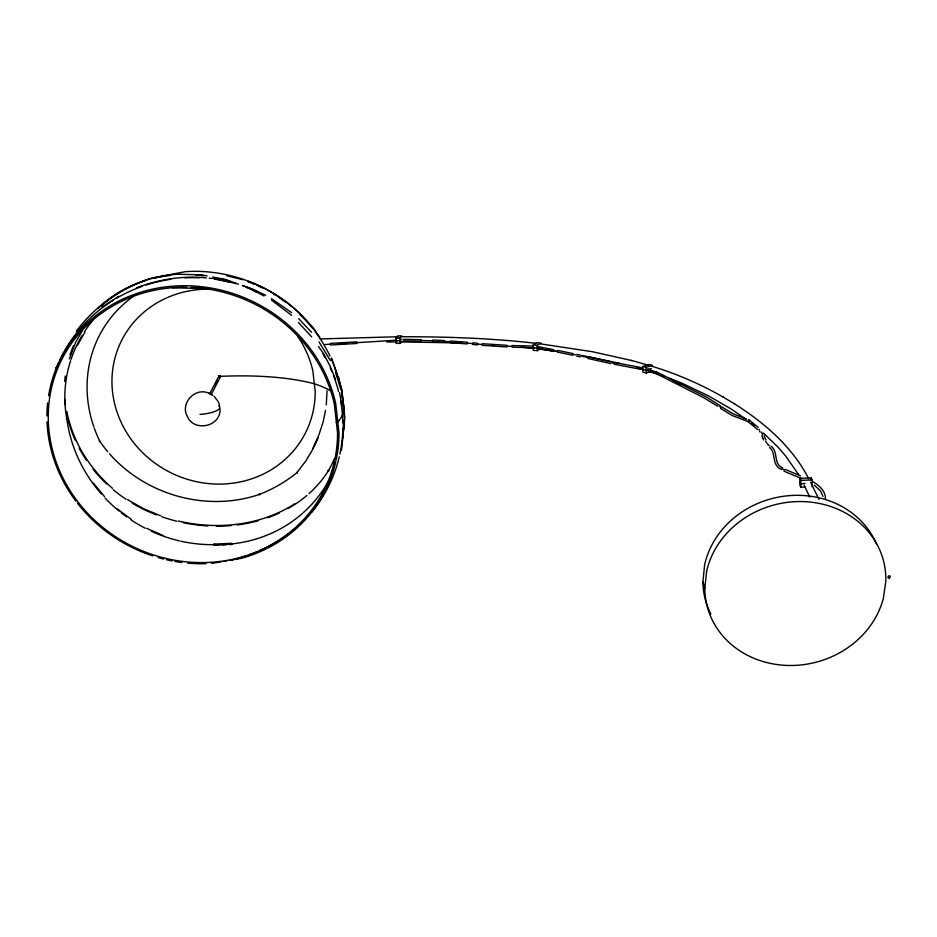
<?xml version="1.0" encoding="UTF-8"?>
<svg xmlns="http://www.w3.org/2000/svg" width="937" height="937" viewBox="0 0 937 937"><rect width="100%" height="100%" fill="white"/><g stroke="black" fill="none" stroke-linecap="round" stroke-linejoin="round"><path stroke-width="1.41" d="M214.175 544.702L214.034 544.092L231.861 543.343M343.211 433.936L343.352 420.151M812.063 486.69L812.156 479.908L811.184 477.905L799.94 478.374L799.87 485.132L800.795 487.146L805.024 486.971M800.795 487.146L800.877 480.376L799.94 478.374M811.149 480.154L811.184 477.905M343.656 407.068L343.574 410.675A153.012 46.522 -6.2 0 1 337.8 422.048L338.995 432.777A147.929 137.001 25 0 1 336.137 460.055M396.363 339.721L396.515 340.939M326.299 404.772L327.06 390.776M218.86 376.205L218.895 377.084M219.129 375.901L220.336 376.311L219.68 377.435M218.871 376.124L220.09 375.702L220.347 376.967M220.043 408.977C221.05 426.44 194.346 432.578 187.365 416.52C179.939 403.66 194.556 387.461 208.166 392.872M341.56 450.147L344.828 417.679L341.642 388.785L331.557 358.016M325.514 410.347L323.288 421.451L318.873 435.002L312.899 448.062M749.459 421.111L748.768 419.952M328.946 470.866L327.938 470.456L328.629 470.433M69.385 358.906L75.639 342.333L82.456 330.398M297.392 472.962L296.994 472.33M318.322 437.532L313.942 447.113M259.666 494.865L259.233 493.893L259.608 494.431M211.059 394.957L220.429 376.803M220.523 376.346L219.574 376.604L220.523 376.346A159.267 48.759 -6.2 0 1 314.328 383.783A153.012 46.522 -6.2 0 1 329.953 390.436M209.548 394.044L218.977 375.913M214.924 385.575L217.583 380.445M77.373 345.46L84.927 332.108M313.38 448.331L305.884 460.84L297.006 472.564A139.578 115.79 3.9 0 1 259.444 494.396A128.299 113.014 18.2 0 1 109.535 453.813M336.301 422.294L337.8 422.048M300.308 315.101L300.812 314.656C285.902 300.004 267.982 288.561 248.364 281.334M99.217 441.21L99.615 440.905M214.058 544.104L214.034 545.217L226.449 544.69M538.576 348.095L537.85 347.885L538.225 346.737M400.228 343.375L399.876 338.198L401.762 335.903L397.675 335.891L395.765 338.187L396.128 343.364L400.228 343.375L401.481 341.829M401.305 339.253L400.052 340.787L395.941 340.775M76.33 331.183C94.824 306.141 121.353 288.139 150.74 278.312L185.397 271.671C235.21 268.287 285.164 291.091 315.359 330.855M97.963 308.566C119.081 287.647 147.999 276.356 177.398 274.236L201.443 274.857L207.136 275.946M102.285 307.02L118.718 296.279M533.106 344.945L536.983 345.343L540.93 343.071L537.065 342.673L533.106 344.945L533.329 350.286L537.206 350.696L540.169 348.974M294.745 503.825C260.463 525.821 217.197 530.178 178.042 520.96M656.029 371.766L655.771 373.406L703.781 397.721L717.836 406.353M748.581 419.987L747.984 421.58L757.658 429.568M136.544 287.776C158.728 279.495 182.715 275.349 206.363 277.949M642.805 366.472L646.085 367.351L652.55 365.336L649.259 364.458L642.805 366.472L642.911 372.094L646.19 372.985L651.356 371.357M651.309 368.546L646.143 370.174L642.864 369.283M232.798 559.857L229.717 560.408M234.086 559.506L240.516 557.784A147.964 135.888 -1.5 0 0 247.087 555.664M533.165 346.245L532.895 347.744L512.059 347.182M343.387 408.801L344.195 408.895L341.536 392.439M211.598 563.418L221.355 561.79M224.142 561.333L226.93 560.865M235.175 559.494L239.193 558.827M66.785 419.073L67.441 419.132L66.351 419.354M538.33 346.69L553.72 349.665M356.774 341.864L330.386 343.399M356.868 343.481L330.468 345.003M320.36 338.936L398.284 336.734M200.014 414.353L200.635 414.33A17.908 5.341 -6 0 0 218.848 409.258A14.16 4.228 -6 0 0 218.626 405.932M800.877 480.376L812.156 479.908M805.059 483.586L800.842 483.761L799.905 481.747M229.214 544.584L231.978 544.467M401.141 336.723C446.188 336.664 491.304 338.163 536.069 343.352M386.84 341.982L396.831 341.935M401.118 341.911L460.535 342.965M395.765 338.187L399.876 338.198M403.074 339.37L421.064 339.639M403.051 340.986L421.006 341.255M533.012 346.069L512.141 345.53M656.181 371.731L706.334 396.948L720.401 405.873M656.064 373.453L646.963 370.56M172.525 287.788L203.622 288.549M748.581 421.826L732.219 415.513L720.541 408.415M343.375 409.141L344.195 408.895L344.301 417.398M432.894 340.037L444.571 340.611M432.812 341.665L444.466 342.239M507.046 345.308L482.379 343.703M506.952 346.959L482.239 345.343M450.346 340.974L467.387 342.298M450.228 342.602L467.235 343.938M209.209 278.184L214.901 278.629L238.455 284.157M521.312 347.147L534.02 348.494M472.962 342.837L477.636 343.282M472.798 344.476L477.483 344.921M533.223 347.615L537.1 348.014M540.426 343.867L592.395 351.726L631.784 360.534M538.353 349.021L555.536 351.234M226.707 275.759L242.976 279.741M642.021 367.737L614.531 362.549M581.936 355.451L619.416 363.263M641.751 369.483L614.239 364.27M212.816 277.024L225.606 279.472L236.077 283.243M539.7 347.779L542.476 348.33M538.189 348.341L553.439 351.328M554.868 350.754L557.433 351.258M557.574 350.426L572.964 353.554M557.292 352.089L572.671 355.228M572.812 354.385L575.377 354.924M576.805 354.35L580.647 355.17M610.795 361.776L588.331 356.821M576.513 356.037L580.354 356.845M581.783 356.283L584.337 356.833M610.491 363.486L588.026 358.508M585.613 357.114L588.178 357.665M631.397 360.429L648.228 365.161M636.855 367.796L643.813 369.775M647.561 368.885L656.86 372.422M651.379 366.109C676.28 373.64 700.314 383.959 722.884 396.913L723.352 397.183M649.318 371.403L662.506 375.784M242.484 285.562L253.213 289.334L265.604 295.225M746.063 419.003L733.039 413.756L721.736 406.916M800.444 475.879L784.948 469.273M242.624 285.598L249.172 287.952L263.988 296.01M800.994 478.362L784 471.182M669.17 378.208L681.258 382.87L708.431 395.836L730.977 408.895L746.215 419.343M160.66 515.818L143.911 508.885L127.537 499.573M146.722 528.374L162.851 535.343M219.445 377.154L218.836 376.369M657.411 373.242L663.841 376.487M674.125 381.675L680.555 384.92M271.496 298.68L291.536 312.583M734.245 403.706L734.713 403.988C764.451 422.763 792.327 446.855 808.654 478.561M722.884 396.913L734.713 403.988M812.637 481.513C818.751 485.155 825.591 490.801 825.462 498.613M117.371 508.908L131.485 519.508M814.194 485.097L820.414 490.812L823.049 496.458M271.402 300.039L291.594 315.359M782.711 467.821C772.814 463.944 778.916 452.067 770.987 446.117M781.399 469.507C770.835 464.787 776.597 452.348 769.511 447.558M749.249 420.092L758.209 427.413M752.013 423.629L754.238 425.445M763.432 433.058L778.225 447.371L785.792 456.143L798.664 474.719L798.312 474.157M112.51 488.353C89.472 468.512 72.571 441.421 66.843 411.402M298.727 318.674L311.482 332.237M298.411 322.375L311.67 336.98M214.105 396.269L218.216 401.61L219.563 405.135M759.392 431.301L759.93 431.934M93.419 483.129L104.616 496.727M310.897 325.42L319.845 337.215M318.428 346.479L323.488 353.612L330.14 366.168L335.481 379.216M319.037 341.982L330.316 360.487M765.939 440.015L764.123 435.705M810.634 482.321L818.926 499.269M763.573 439.992L762.695 437.977M804.133 485.272L809.755 497.043M761.933 435.482L762.449 437.251M762.378 437.064L762.765 438.165M335.54 372.223L340.892 389.71M702.891 581.526L704.823 588.436M232.528 559.846L232.645 560.49L232.411 559.799M338.573 376.967L341.853 391.057L343.563 405.229M339.475 392.638L342.11 406.353M337.636 420.631L335.727 403.578A147.929 137.001 25 0 0 188.548 285.785A147.929 137.001 25 0 0 48.595 395.754M536.983 345.343L537.206 350.696M646.085 367.351L646.19 372.985M344.347 421.638L344.418 427.307M186.721 287.237A146.523 135.689 25 0 0 48.314 420.795A146.523 135.689 25 0 0 195.083 562.458A146.523 135.689 25 0 0 337.543 432.824L334.31 403.906A146.523 135.689 25 0 0 190.984 287.366M335.833 461.449A147.929 137.001 25 0 1 267.549 548.215M266.272 548.859A147.929 137.001 25 0 1 240.528 558.604M205.988 563.687A147.929 137.001 25 0 1 187.564 563.114M181.93 562.505A147.929 137.001 25 0 1 174.914 561.439M172.103 560.923A147.929 137.001 25 0 1 166.493 559.74M163.706 559.061A147.929 137.001 25 0 1 158.177 557.574M152.731 555.887A147.929 137.001 25 0 1 77.525 503.286M75.803 501.037A147.929 137.001 25 0 1 47.026 421.744M46.92 415.946A147.929 137.001 25 0 1 47.635 402.898M210.017 289.17A102.894 96.136 26 0 0 111.983 383.865A102.894 96.136 26 0 0 215.135 484.031A102.894 96.136 26 0 0 315.195 391.303L312.841 370.865A102.894 96.136 26 0 0 297.626 336.242M257.991 292.11A148.807 137.013 14.6 0 0 252.99 289.884A148.21 142.565 9.9 0 0 250.378 288.807M342.614 400.731A148.807 137.013 14.6 0 1 343.012 403.472M343.34 406.213A148.807 137.013 14.6 0 1 343.61 408.954A143.138 131.438 39.6 0 1 343.891 413.205M328.418 481.185A143.138 131.438 39.6 0 1 222.315 544.596M218.18 544.69A143.138 131.438 39.6 0 1 214.034 544.655A140.691 131.602 35.4 0 1 180.9 541.211M343.844 427.295A143.138 131.438 39.6 0 1 343.656 430.083M343.094 435.635A143.138 131.438 39.6 0 1 342.731 438.399M342.075 442.51A143.138 131.438 39.6 0 1 341.56 445.227M311.588 512.246A147.964 135.888 -1.5 0 0 314.141 509.178A148.292 141.721 15.7 0 0 339.241 456.846M305.286 519.133A147.964 135.888 -1.5 0 1 301.468 522.893M297.498 526.512A147.964 135.888 -1.5 0 1 284.754 536.503M283.642 537.276A147.964 135.888 -1.5 0 1 279.109 540.274M277.961 540.989A147.964 135.888 -1.5 0 1 259.877 550.605M256.094 552.233A147.964 135.888 -1.5 0 1 249.687 554.739M322.984 353.928A148.292 141.721 15.7 0 1 325.104 357.618M330.187 367.702A148.292 141.721 15.7 0 1 331.885 371.567M333.467 375.479A148.292 141.721 15.7 0 1 338.562 391.443M340.646 400.954A148.292 141.721 15.7 0 1 342.848 422.903M342.848 428.408A148.292 141.721 15.7 0 1 339.838 454.187M107.767 451.763A128.299 113.014 18.2 0 1 99.673 441.034A129.095 118.449 34.5 0 1 94.286 428.186M93.829 426.874A129.095 118.449 34.5 0 1 133.581 296.244M132.14 503.11A139.894 125.499 17.6 0 0 143.666 509.377A144.38 119.866 18.3 0 0 156.526 514.893M126.015 499.234A139.894 125.499 17.6 0 1 113.248 489.7M106.771 483.972A139.894 125.499 17.6 0 1 93.138 469.285M86.391 460.149A139.894 125.499 17.6 0 1 79.106 448.062M75.393 440.531A139.894 125.499 17.6 0 1 68.378 420.924M65.227 404.714A139.894 125.499 17.6 0 1 64.688 399.244M64.688 381.5A139.894 125.499 17.6 0 1 65.239 376.077M70.029 354.818A139.894 125.499 17.6 0 1 73.414 345.835M309.034 493.6A144.38 119.866 18.3 0 0 328.442 470.632A126.12 112.171 54.6 0 0 334.286 458.849M306.938 495.427A144.38 119.866 18.3 0 1 288.046 508.545M279.449 512.949A144.38 119.866 18.3 0 1 267.795 517.728M258.331 520.714A144.38 119.866 18.3 0 1 237.12 524.954M231.31 525.575A144.38 119.866 18.3 0 1 216.33 526.184M208.096 525.938A144.38 119.866 18.3 0 1 183.347 522.705M176.554 521.159A144.38 119.866 18.3 0 1 161.785 516.791M101.383 305.93A145.34 125.64 35.9 0 1 113.764 296.033M114.888 295.272A145.34 125.64 35.9 0 1 121.869 290.938M125.499 288.947A145.34 125.64 35.9 0 1 144.813 280.842M154.429 278.172A145.34 125.64 35.9 0 1 170.136 275.455M195.716 274.951A145.34 125.64 35.9 0 1 204.207 275.794M221.237 278.957A145.34 125.64 35.9 0 1 229.413 281.194M246.384 287.39A145.34 125.64 35.9 0 1 256.48 292.133M300.402 315.066A126.12 112.171 54.6 0 1 312.162 327.856M315.464 332.085A126.12 112.171 54.6 0 1 330 356.083M331.124 358.508A126.12 112.171 54.6 0 1 332.729 362.162M333.232 363.392A126.12 112.171 54.6 0 1 339.159 381.312M341.747 393.973A126.12 112.171 54.6 0 1 342.146 396.796M342.637 401.036A126.12 112.171 54.6 0 1 342.883 403.859M56.372 367.983A148.21 142.565 9.9 0 1 58.481 362.959M59.605 360.476A148.21 142.565 9.9 0 1 63.95 351.949M64.618 350.754A148.21 142.565 9.9 0 1 113.002 300.379M116.598 298.2A148.21 142.565 9.9 0 1 142.061 286.359M146.078 285A148.21 142.565 9.9 0 1 170.885 279.238M185.022 277.856A148.21 142.565 9.9 0 1 199.23 277.785M214.819 279.226A148.21 142.565 9.9 0 1 230.162 282.248M179.482 540.895A140.691 131.602 35.4 0 1 151.361 531.232M145.258 528.257A140.691 131.602 35.4 0 1 131.168 519.976M126.682 516.884A140.691 131.602 35.4 0 1 121.224 512.785M119.093 511.075A140.691 131.602 35.4 0 1 105.12 498.097M101.454 494.068A140.691 131.602 35.4 0 1 66.867 419.214A132.539 125.429 4.5 0 1 70.615 360.686M248.176 281.885A132.035 121.763 43.2 0 1 254.723 284.426M257.324 285.527A132.035 121.763 43.2 0 1 262.442 287.917M273.627 294.031A132.035 121.763 43.2 0 1 276.028 295.53M278.406 297.076A132.035 121.763 43.2 0 1 285.375 302.007M71.048 359.375A132.539 125.429 4.5 0 1 82.187 335.352M84.424 331.792A132.539 125.429 4.5 0 1 92.798 320.419M208.717 393.165A5.563 5.189 25.7 0 1 212.652 395.414M710.878 614.051A90.198 80.734 -14.1 0 1 702.879 581.69L704.647 564.73A90.198 80.734 -14.1 0 1 785.241 496.048A90.198 80.734 -14.1 0 1 876.4 543.882M396.468 340.143A955.799 156.338 -3.9 0 1 352.862 342.907M347.58 343.223A955.799 156.338 -3.9 0 1 338.339 343.75M330.433 344.195A955.799 156.338 -3.9 0 1 325.162 344.488M512.094 346.362A212.067 52.695 -2.4 0 1 506.999 346.14M494.467 345.437A212.067 52.695 -2.4 0 1 492.007 345.261M482.309 344.523A212.067 52.695 -2.4 0 1 477.554 344.102M758.97 429.415A83.088 27.29 -0.7 0 1 759.602 430.048M761.219 431.969A83.088 27.29 -0.7 0 1 761.652 432.613M762.05 433.269A83.088 27.29 -0.7 0 1 762.683 434.592M769.265 445.871A135.596 42.961 1.6 0 1 766.864 443.178M766.185 442.276A135.596 42.961 1.6 0 1 765.564 441.362M614.391 363.404A420.42 99.79 -0.1 0 1 611.884 362.888M784.48 470.233A72.418 24.081 1.3 0 1 782.055 468.664M421.041 340.447A290.341 92.025 -4.7 0 1 432.859 340.845M444.525 341.431A290.341 92.025 -4.7 0 1 450.287 341.782M457.432 342.298A290.341 92.025 -4.7 0 1 461.683 342.626M467.305 343.118A290.341 92.025 -4.7 0 1 472.88 343.656M719.803 406.623A255.953 84.927 -3 0 1 721.139 407.665M56.934 368.218L55.822 367.726L56.934 368.241M706.592 571.5L704.8 588.588A91.053 81.378 -13.9 0 0 785.147 665.34A91.053 81.378 -13.9 0 0 883.357 598.356L885.816 581.256A91.053 81.378 -13.9 0 0 805.469 501.693A91.053 81.378 -13.9 0 0 706.592 571.5M889.377 577.942A1.253 0.972 -55.1 0 0 889.822 575.915A1.253 0.972 -55.1 0 0 888.03 576.923A1.253 0.972 -55.1 0 0 889.377 577.942"/></g></svg>
